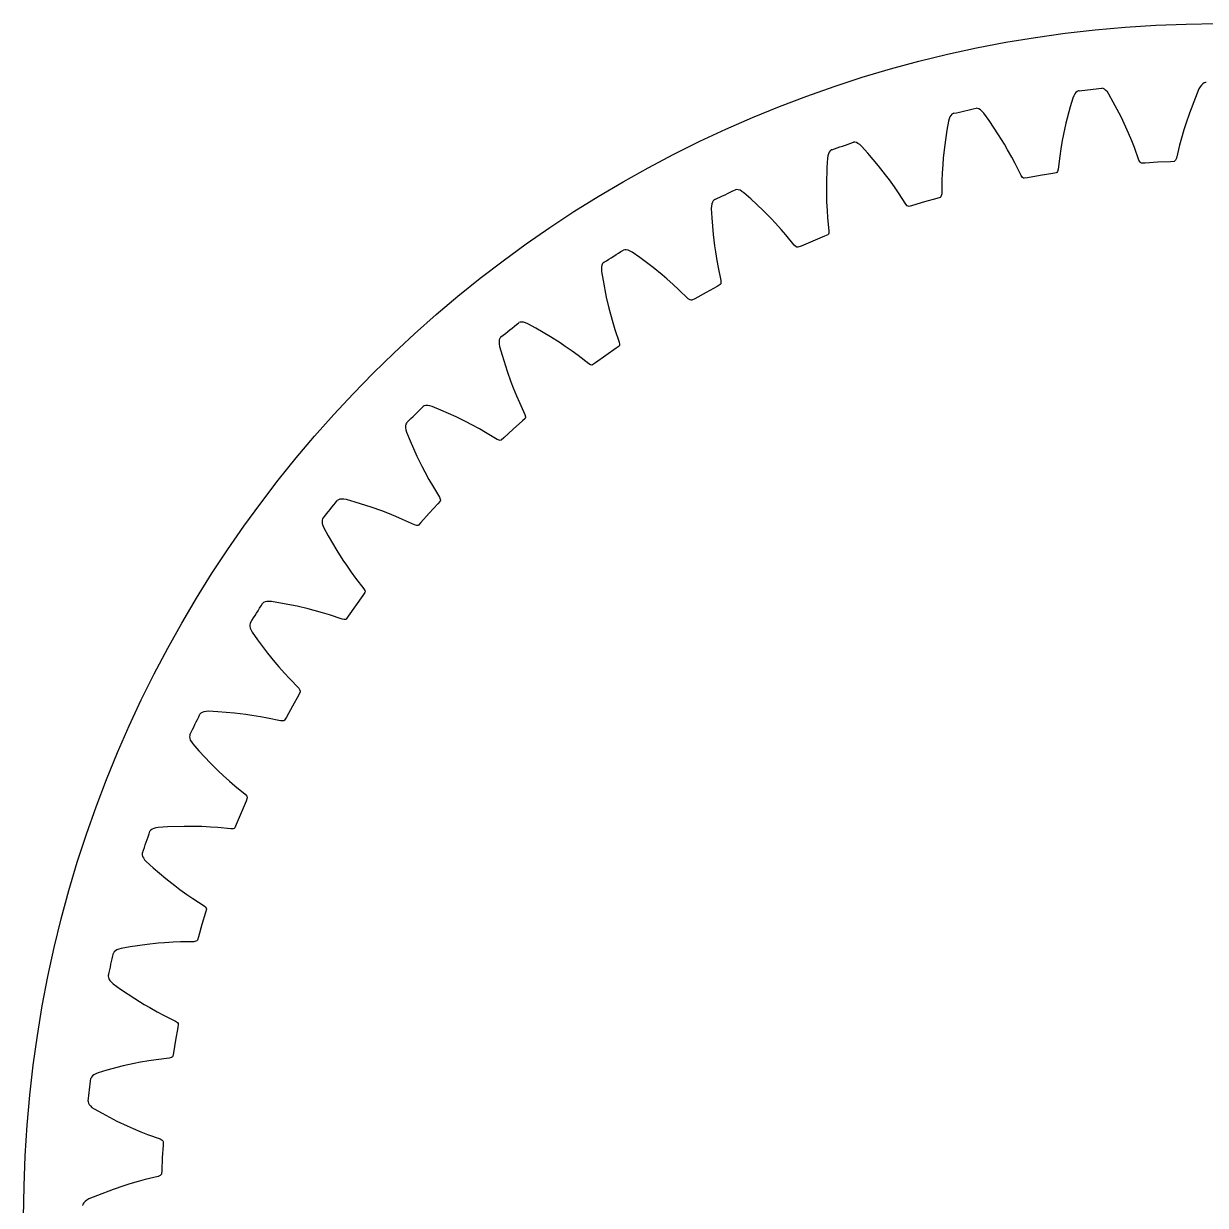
# Model space of a CAD drawing. Extents: x -30.5 to 30.5, y -30.5 to 30.5.
# Drawn here: x -30.5 to -0.3, y 0.3 to 30.5 of the extents above; entities that cross this region are included whole.
import ezdxf

# ---------------------------------------------------------------- set-up
doc = ezdxf.new("R2010")
doc.units = 0

msp = doc.modelspace()

# ---------------------------------------------------------------- linework, layer by layer
msp.add_circle((0, 0), 30.5)
msp.add_circle((0, 0), 30.5)
at = {"layer": 'layer0'}
for p, q in [((-0.3, 28.997), (-0.334, 28.986)), ((-0.282, 28.999), (-0.3, 28.997)), ((-3.637, 28.704), (-3.664, 28.656)), ((-3.608, 28.741), (-3.637, 28.704)), ((-3.577, 28.767), (-3.608, 28.741)), ((-3.545, 28.781), (-3.577, 28.767)), ((-3.528, 28.785), (-3.545, 28.781)), ((-2.914, 28.842), (-2.949, 28.849)), ((-2.878, 28.823), (-2.914, 28.842)), ((-2.841, 28.794), (-2.878, 28.823)), ((-2.805, 28.753), (-2.841, 28.794)), ((-2.768, 28.701), (-2.805, 28.753)), ((-2.654, 28.497), (-2.768, 28.701)), ((-0.463, 28.831), (-0.554, 28.615)), ((-0.432, 28.886), (-0.463, 28.831)), ((-0.401, 28.931), (-0.432, 28.886)), ((-0.368, 28.964), (-0.401, 28.931)), ((-0.334, 28.986), (-0.368, 28.964)), ((-3.688, 28.598), (-3.754, 28.373)), ((-3.664, 28.656), (-3.688, 28.598)), ((-2.455, 28.114), (-2.654, 28.497)), ((-0.554, 28.615), (-0.708, 28.212)), ((-6.828, 28.116), (-6.849, 28.066)), ((-6.804, 28.156), (-6.828, 28.116)), ((-6.776, 28.185), (-6.804, 28.156)), ((-6.745, 28.204), (-6.776, 28.185)), ((-6.728, 28.209), (-6.745, 28.204)), ((-6.125, 28.334), (-6.16, 28.337)), ((-6.087, 28.32), (-6.125, 28.334)), ((-6.047, 28.295), (-6.087, 28.32)), ((-6.006, 28.258), (-6.047, 28.295)), ((-5.964, 28.211), (-6.006, 28.258)), ((-5.827, 28.021), (-5.964, 28.211)), ((-3.754, 28.373), (-3.862, 27.955)), ((-2.331, 27.852), (-2.455, 28.114)), ((-0.708, 28.212), (-0.802, 27.938)), ((-6.867, 28.005), (-6.907, 27.774)), ((-6.849, 28.066), (-6.867, 28.005)), ((-5.587, 27.662), (-5.827, 28.021)), ((-3.862, 27.955), (-3.925, 27.672)), ((-2.266, 27.705), (-2.331, 27.852)), ((-0.802, 27.938), (-0.85, 27.784)), ((-6.907, 27.774), (-6.968, 27.347)), ((-5.435, 27.416), (-5.587, 27.662)), ((-3.956, 27.514), (-3.993, 27.298)), ((-3.925, 27.672), (-3.956, 27.514)), ((-2.181, 27.503), (-2.266, 27.705)), ((-2.114, 27.331), (-2.181, 27.503)), ((-0.912, 27.574), (-0.96, 27.396)), ((-0.85, 27.784), (-0.912, 27.574)), ((-9.913, 27.217), (-9.933, 27.175)), ((-9.889, 27.249), (-9.913, 27.217)), ((-9.86, 27.271), (-9.889, 27.249)), ((-9.844, 27.278), (-9.86, 27.271)), ((-9.258, 27.47), (-9.294, 27.469)), ((-9.219, 27.46), (-9.258, 27.47)), ((-9.177, 27.44), (-9.219, 27.46)), ((-9.132, 27.408), (-9.177, 27.44)), ((-9.085, 27.366), (-9.132, 27.408)), ((-8.928, 27.192), (-9.085, 27.366)), ((-8.649, 26.863), (-8.928, 27.192)), ((-6.968, 27.347), (-6.999, 27.059)), ((-5.354, 27.277), (-5.435, 27.416)), ((-5.247, 27.086), (-5.354, 27.277)), ((-3.993, 27.298), (-4.021, 27.116)), ((-1.996, 27.01), (-2.114, 27.331)), ((-0.96, 27.396), (-1.041, 27.064)), ((-9.959, 27.06), (-9.974, 26.826)), ((-9.949, 27.123), (-9.959, 27.06)), ((-9.933, 27.175), (-9.949, 27.123)), ((-7.011, 26.898), (-7.025, 26.68)), ((-6.999, 27.059), (-7.011, 26.898)), ((-5.161, 26.922), (-5.247, 27.086)), ((-5.008, 26.617), (-5.161, 26.922)), ((-4.021, 27.116), (-4.064, 26.777)), ((-1.967, 26.961), (-1.996, 27.01)), ((-1.947, 26.942), (-1.967, 26.961)), ((-1.929, 26.933), (-1.947, 26.942)), ((-1.839, 26.936), (-1.929, 26.933)), ((-1.514, 26.957), (-1.839, 26.936)), ((-1.189, 26.972), (-1.514, 26.957)), ((-1.514, 26.957), (-1.514, 26.957)), ((-1.099, 26.979), (-1.189, 26.972)), ((-1.082, 26.99), (-1.099, 26.979)), ((-1.064, 27.012), (-1.082, 26.99)), ((-1.041, 27.064), (-1.064, 27.012)), ((-9.974, 26.826), (-9.986, 26.395)), ((-8.47, 26.635), (-8.649, 26.863)), ((-8.374, 26.506), (-8.47, 26.635)), ((-7.025, 26.68), (-7.032, 26.495)), ((-4.973, 26.571), (-5.008, 26.617)), ((-4.523, 26.618), (-4.843, 26.561)), ((-4.201, 26.67), (-4.523, 26.618)), ((-4.523, 26.618), (-4.523, 26.618)), ((-4.113, 26.687), (-4.201, 26.67)), ((-4.097, 26.699), (-4.113, 26.687)), ((-4.082, 26.723), (-4.097, 26.699)), ((-4.064, 26.777), (-4.082, 26.723)), ((-9.986, 26.395), (-9.984, 26.105)), ((-8.246, 26.328), (-8.374, 26.506)), ((-8.142, 26.175), (-8.246, 26.328)), ((-7.032, 26.495), (-7.037, 26.153)), ((-4.951, 26.554), (-4.973, 26.571)), ((-4.932, 26.547), (-4.951, 26.554)), ((-4.843, 26.561), (-4.932, 26.547)), ((-12.852, 25.996), (-12.878, 25.971)), ((-12.837, 26.004), (-12.852, 25.996)), ((-12.276, 26.261), (-12.311, 26.256)), ((-12.236, 26.255), (-12.276, 26.261)), ((-12.192, 26.24), (-12.236, 26.255)), ((-12.144, 26.213), (-12.192, 26.24)), ((-12.092, 26.176), (-12.144, 26.213)), ((-11.917, 26.021), (-12.092, 26.176)), ((-11.603, 25.725), (-11.917, 26.021)), ((-9.984, 26.105), (-9.979, 25.944)), ((-7.956, 25.889), (-8.142, 26.175)), ((-7.161, 26.032), (-7.475, 25.945)), ((-7.075, 26.058), (-7.161, 26.032)), ((-7.061, 26.073), (-7.075, 26.058)), ((-7.048, 26.097), (-7.061, 26.073)), ((-7.037, 26.153), (-7.048, 26.097)), ((-12.923, 25.838), (-12.926, 25.775)), ((-12.926, 25.775), (-12.914, 25.541)), ((-12.914, 25.892), (-12.923, 25.838)), ((-12.898, 25.936), (-12.914, 25.892)), ((-12.878, 25.971), (-12.898, 25.936)), ((-11.399, 25.519), (-11.603, 25.725)), ((-9.979, 25.944), (-9.968, 25.725)), ((-9.968, 25.725), (-9.954, 25.541)), ((-7.917, 25.847), (-7.956, 25.889)), ((-7.893, 25.833), (-7.917, 25.847)), ((-7.873, 25.828), (-7.893, 25.833)), ((-7.786, 25.852), (-7.873, 25.828)), ((-7.475, 25.945), (-7.786, 25.852)), ((-7.475, 25.945), (-7.475, 25.945)), ((-12.914, 25.541), (-12.879, 25.111)), ((-11.289, 25.401), (-11.399, 25.519)), ((-11.142, 25.239), (-11.289, 25.401)), ((-9.954, 25.541), (-9.921, 25.201)), ((-12.879, 25.111), (-12.844, 24.823)), ((-11.022, 25.099), (-11.142, 25.239)), ((-10.805, 24.835), (-11.022, 25.099)), ((-9.948, 25.102), (-10.031, 25.066)), ((-9.935, 25.118), (-9.948, 25.102)), ((-9.926, 25.144), (-9.935, 25.118)), ((-9.921, 25.201), (-9.926, 25.144)), ((-12.844, 24.823), (-12.821, 24.664)), ((-10.761, 24.798), (-10.805, 24.835)), ((-10.736, 24.787), (-10.761, 24.798)), ((-10.716, 24.784), (-10.736, 24.787)), ((-10.632, 24.817), (-10.716, 24.784)), ((-10.332, 24.945), (-10.632, 24.817)), ((-10.031, 25.066), (-10.332, 24.945)), ((-10.332, 24.945), (-10.332, 24.945)), ((-15.139, 24.721), (-15.174, 24.712)), ((-15.099, 24.72), (-15.139, 24.721)), ((-15.053, 24.71), (-15.099, 24.72)), ((-15.002, 24.689), (-15.053, 24.71)), ((-14.947, 24.658), (-15.002, 24.689)), ((-14.755, 24.524), (-14.947, 24.658)), ((-14.41, 24.264), (-14.755, 24.524)), ((-12.821, 24.664), (-12.785, 24.448)), ((-15.731, 24.283), (-15.735, 24.229)), ((-15.735, 24.229), (-15.731, 24.165)), ((-15.721, 24.329), (-15.731, 24.283)), ((-15.731, 24.165), (-15.693, 23.934)), ((-15.704, 24.366), (-15.721, 24.329)), ((-15.681, 24.393), (-15.704, 24.366)), ((-15.667, 24.404), (-15.681, 24.393)), ((-14.185, 24.082), (-14.41, 24.264)), ((-12.785, 24.448), (-12.751, 24.266)), ((-12.751, 24.266), (-12.68, 23.932)), ((-15.693, 23.934), (-15.609, 23.511)), ((-14.062, 23.978), (-14.185, 24.082)), ((-13.898, 23.833), (-14.062, 23.978)), ((-12.679, 23.875), (-12.685, 23.848)), ((-12.68, 23.932), (-12.679, 23.875)), ((-13.763, 23.707), (-13.898, 23.833)), ((-13.517, 23.469), (-13.763, 23.707)), ((-13.06, 23.631), (-13.344, 23.471)), ((-12.774, 23.786), (-13.06, 23.631)), ((-13.06, 23.631), (-13.06, 23.631)), ((-12.696, 23.831), (-12.774, 23.786)), ((-12.685, 23.848), (-12.696, 23.831)), ((-15.609, 23.511), (-15.543, 23.229)), ((-13.47, 23.438), (-13.517, 23.469)), ((-13.444, 23.429), (-13.47, 23.438)), ((-13.423, 23.429), (-13.444, 23.429)), ((-13.344, 23.471), (-13.423, 23.429)), ((-15.543, 23.229), (-15.502, 23.073)), ((-15.502, 23.073), (-15.442, 22.862)), ((-17.812, 22.871), (-17.845, 22.858)), ((-17.772, 22.874), (-17.812, 22.871)), ((-17.725, 22.869), (-17.772, 22.874)), ((-17.672, 22.854), (-17.725, 22.869)), ((-17.614, 22.829), (-17.672, 22.854)), ((-17.408, 22.717), (-17.614, 22.829)), ((-17.036, 22.498), (-17.408, 22.717)), ((-15.442, 22.862), (-15.388, 22.686)), ((-15.388, 22.686), (-15.28, 22.362)), ((-18.346, 22.416), (-18.351, 22.369)), ((-18.351, 22.369), (-18.348, 22.315)), ((-18.334, 22.454), (-18.346, 22.416)), ((-18.314, 22.484), (-18.334, 22.454)), ((-18.301, 22.496), (-18.314, 22.484)), ((-16.792, 22.343), (-17.036, 22.498)), ((-15.28, 22.362), (-15.272, 22.305)), ((-18.348, 22.315), (-18.338, 22.252)), ((-18.338, 22.252), (-18.274, 22.027)), ((-16.658, 22.253), (-16.792, 22.343)), ((-16.479, 22.127), (-16.658, 22.253)), ((-16.331, 22.017), (-16.479, 22.127)), ((-15.357, 22.206), (-15.624, 22.02)), ((-15.284, 22.259), (-15.357, 22.206)), ((-15.276, 22.278), (-15.284, 22.259)), ((-15.272, 22.305), (-15.276, 22.278)), ((-18.274, 22.027), (-18.143, 21.615)), ((-16.06, 21.808), (-16.331, 22.017)), ((-16.009, 21.782), (-16.06, 21.808)), ((-15.982, 21.776), (-16.009, 21.782)), ((-15.962, 21.778), (-15.982, 21.776)), ((-15.888, 21.829), (-15.962, 21.778)), ((-15.624, 22.02), (-15.888, 21.829)), ((-15.624, 22.02), (-15.624, 22.02)), ((-18.143, 21.615), (-18.046, 21.343)), ((-18.046, 21.343), (-17.988, 21.192)), ((-17.988, 21.192), (-17.905, 20.99)), ((-17.905, 20.99), (-17.831, 20.82)), ((-20.26, 20.733), (-20.292, 20.716)), ((-20.221, 20.741), (-20.26, 20.733)), ((-20.174, 20.74), (-20.221, 20.741)), ((-20.12, 20.732), (-20.174, 20.74)), ((-20.059, 20.714), (-20.12, 20.732)), ((-19.842, 20.625), (-20.059, 20.714)), ((-19.448, 20.45), (-19.842, 20.625)), ((-17.831, 20.82), (-17.688, 20.51)), ((-20.733, 20.26), (-20.741, 20.221)), ((-20.716, 20.292), (-20.733, 20.26)), ((-20.705, 20.305), (-20.716, 20.292)), ((-19.188, 20.322), (-19.448, 20.45)), ((-19.045, 20.247), (-19.188, 20.322)), ((-18.853, 20.143), (-19.045, 20.247)), ((-17.747, 20.347), (-17.991, 20.132)), ((-17.68, 20.408), (-17.747, 20.347)), ((-17.688, 20.51), (-17.673, 20.455)), ((-17.674, 20.427), (-17.68, 20.408)), ((-17.673, 20.455), (-17.674, 20.427)), ((-20.741, 20.221), (-20.74, 20.174)), ((-20.74, 20.174), (-20.732, 20.12)), ((-20.732, 20.12), (-20.714, 20.059)), ((-20.714, 20.059), (-20.625, 19.842)), ((-18.693, 20.05), (-18.853, 20.143)), ((-18.401, 19.873), (-18.693, 20.05)), ((-17.991, 20.132), (-18.232, 19.913)), ((-17.991, 20.132), (-17.991, 20.132)), ((-20.625, 19.842), (-20.45, 19.448)), ((-18.347, 19.853), (-18.401, 19.873)), ((-18.32, 19.85), (-18.347, 19.853)), ((-18.3, 19.854), (-18.32, 19.85)), ((-18.232, 19.913), (-18.3, 19.854)), ((-20.45, 19.448), (-20.322, 19.188)), ((-20.322, 19.188), (-20.247, 19.045)), ((-20.247, 19.045), (-20.143, 18.853)), ((-20.143, 18.853), (-20.05, 18.693)), ((-20.05, 18.693), (-19.873, 18.401)), ((-22.454, 18.334), (-22.484, 18.314)), ((-22.416, 18.346), (-22.454, 18.334)), ((-22.369, 18.351), (-22.416, 18.346)), ((-22.315, 18.348), (-22.369, 18.351)), ((-22.252, 18.338), (-22.315, 18.348)), ((-22.027, 18.274), (-22.252, 18.338)), ((-21.615, 18.143), (-22.027, 18.274)), ((-21.343, 18.046), (-21.615, 18.143)), ((-19.913, 18.232), (-20.132, 17.991)), ((-19.854, 18.3), (-19.913, 18.232)), ((-19.873, 18.401), (-19.853, 18.347)), ((-19.85, 18.32), (-19.854, 18.3)), ((-19.853, 18.347), (-19.85, 18.32)), ((-22.858, 17.845), (-22.871, 17.812)), ((-22.848, 17.859), (-22.858, 17.845)), ((-21.192, 17.988), (-21.343, 18.046)), ((-20.99, 17.905), (-21.192, 17.988)), ((-20.82, 17.831), (-20.99, 17.905)), ((-20.51, 17.688), (-20.82, 17.831)), ((-20.132, 17.991), (-20.347, 17.747)), ((-20.132, 17.991), (-20.132, 17.991)), ((-22.871, 17.812), (-22.874, 17.772)), ((-22.874, 17.772), (-22.869, 17.725)), ((-22.869, 17.725), (-22.854, 17.672)), ((-22.854, 17.672), (-22.829, 17.614)), ((-22.829, 17.614), (-22.717, 17.408)), ((-20.455, 17.673), (-20.51, 17.688)), ((-20.427, 17.674), (-20.455, 17.673)), ((-20.408, 17.68), (-20.427, 17.674)), ((-20.347, 17.747), (-20.408, 17.68)), ((-22.717, 17.408), (-22.498, 17.036)), ((-22.498, 17.036), (-22.343, 16.792)), ((-22.343, 16.792), (-22.253, 16.658)), ((-22.253, 16.658), (-22.127, 16.479)), ((-22.127, 16.479), (-22.017, 16.331)), ((-22.017, 16.331), (-21.808, 16.06)), ((-21.808, 16.06), (-21.782, 16.009)), ((-21.782, 16.009), (-21.776, 15.982)), ((-24.366, 15.704), (-24.393, 15.681)), ((-24.329, 15.721), (-24.366, 15.704)), ((-24.283, 15.731), (-24.329, 15.721)), ((-24.229, 15.735), (-24.283, 15.731)), ((-24.165, 15.731), (-24.229, 15.735)), ((-23.934, 15.693), (-24.165, 15.731)), ((-21.829, 15.888), (-22.02, 15.624)), ((-21.778, 15.962), (-21.829, 15.888)), ((-21.776, 15.982), (-21.778, 15.962)), ((-23.511, 15.609), (-23.934, 15.693)), ((-23.229, 15.543), (-23.511, 15.609)), ((-23.073, 15.502), (-23.229, 15.543)), ((-22.862, 15.442), (-23.073, 15.502)), ((-22.686, 15.388), (-22.862, 15.442)), ((-22.02, 15.624), (-22.206, 15.357)), ((-22.02, 15.624), (-22.02, 15.624)), ((-24.712, 15.174), (-24.721, 15.139)), ((-24.721, 15.139), (-24.72, 15.099)), ((-24.704, 15.189), (-24.712, 15.174)), ((-22.362, 15.28), (-22.686, 15.388)), ((-22.305, 15.272), (-22.362, 15.28)), ((-22.278, 15.276), (-22.305, 15.272)), ((-22.259, 15.284), (-22.278, 15.276)), ((-22.206, 15.357), (-22.259, 15.284)), ((-24.72, 15.099), (-24.71, 15.053)), ((-24.71, 15.053), (-24.689, 15.002)), ((-24.689, 15.002), (-24.658, 14.947)), ((-24.658, 14.947), (-24.524, 14.755)), ((-24.524, 14.755), (-24.264, 14.41)), ((-24.264, 14.41), (-24.082, 14.185)), ((-24.082, 14.185), (-23.978, 14.062)), ((-23.978, 14.062), (-23.833, 13.898)), ((-23.833, 13.898), (-23.707, 13.763)), ((-23.707, 13.763), (-23.469, 13.517)), ((-23.471, 13.344), (-23.631, 13.06)), ((-23.429, 13.423), (-23.471, 13.344)), ((-23.469, 13.517), (-23.438, 13.47)), ((-23.438, 13.47), (-23.429, 13.444)), ((-23.429, 13.444), (-23.429, 13.423)), ((-23.631, 13.06), (-23.786, 12.774)), ((-23.631, 13.06), (-23.631, 13.06)), ((-25.971, 12.878), (-25.996, 12.852)), ((-25.936, 12.898), (-25.971, 12.878)), ((-25.892, 12.914), (-25.936, 12.898)), ((-25.838, 12.923), (-25.892, 12.914)), ((-25.775, 12.926), (-25.838, 12.923)), ((-25.541, 12.914), (-25.775, 12.926)), ((-25.111, 12.879), (-25.541, 12.914)), ((-24.823, 12.844), (-25.111, 12.879)), ((-24.664, 12.821), (-24.823, 12.844)), ((-24.448, 12.785), (-24.664, 12.821)), ((-24.266, 12.751), (-24.448, 12.785)), ((-23.932, 12.68), (-24.266, 12.751)), ((-23.848, 12.685), (-23.875, 12.679)), ((-23.831, 12.696), (-23.848, 12.685)), ((-23.786, 12.774), (-23.831, 12.696)), ((-23.875, 12.679), (-23.932, 12.68)), ((-26.256, 12.311), (-26.261, 12.276)), ((-26.261, 12.276), (-26.255, 12.236)), ((-26.249, 12.327), (-26.256, 12.311)), ((-26.255, 12.236), (-26.24, 12.192)), ((-26.24, 12.192), (-26.213, 12.144)), ((-26.213, 12.144), (-26.176, 12.092)), ((-26.176, 12.092), (-26.021, 11.917)), ((-26.021, 11.917), (-25.725, 11.603)), ((-25.725, 11.603), (-25.519, 11.399)), ((-25.519, 11.399), (-25.401, 11.289)), ((-25.401, 11.289), (-25.239, 11.142)), ((-25.239, 11.142), (-25.099, 11.022)), ((-25.099, 11.022), (-24.835, 10.805)), ((-24.817, 10.632), (-24.945, 10.332)), ((-24.835, 10.805), (-24.798, 10.761)), ((-24.784, 10.716), (-24.817, 10.632)), ((-24.798, 10.761), (-24.787, 10.736)), ((-24.787, 10.736), (-24.784, 10.716)), ((-24.945, 10.332), (-25.066, 10.031)), ((-24.945, 10.332), (-24.945, 10.332)), ((-26.826, 9.974), (-27.06, 9.959)), ((-26.395, 9.986), (-26.826, 9.974)), ((-26.105, 9.984), (-26.395, 9.986)), ((-25.944, 9.979), (-26.105, 9.984)), ((-25.725, 9.968), (-25.944, 9.979)), ((-25.541, 9.954), (-25.725, 9.968)), ((-25.066, 10.031), (-25.102, 9.948)), ((-27.249, 9.889), (-27.271, 9.86)), ((-27.217, 9.913), (-27.249, 9.889)), ((-27.175, 9.933), (-27.217, 9.913)), ((-27.123, 9.949), (-27.175, 9.933)), ((-27.06, 9.959), (-27.123, 9.949)), ((-25.201, 9.921), (-25.541, 9.954)), ((-25.144, 9.926), (-25.201, 9.921)), ((-25.118, 9.935), (-25.144, 9.926)), ((-25.102, 9.948), (-25.118, 9.935)), ((-27.469, 9.294), (-27.47, 9.258)), ((-27.47, 9.258), (-27.46, 9.219)), ((-27.465, 9.311), (-27.469, 9.294)), ((-27.46, 9.219), (-27.44, 9.177)), ((-27.44, 9.177), (-27.408, 9.132)), ((-27.408, 9.132), (-27.366, 9.085)), ((-27.366, 9.085), (-27.192, 8.928)), ((-27.192, 8.928), (-26.863, 8.649)), ((-26.863, 8.649), (-26.635, 8.47)), ((-26.635, 8.47), (-26.506, 8.374)), ((-26.506, 8.374), (-26.328, 8.246)), ((-26.328, 8.246), (-26.175, 8.142)), ((-26.175, 8.142), (-25.889, 7.956)), ((-25.889, 7.956), (-25.847, 7.917)), ((-25.828, 7.873), (-25.852, 7.786)), ((-25.847, 7.917), (-25.833, 7.893)), ((-25.833, 7.893), (-25.828, 7.873)), ((-25.852, 7.786), (-25.945, 7.475)), ((-25.945, 7.475), (-26.032, 7.161)), ((-25.945, 7.475), (-25.945, 7.475)), ((-27.347, 6.968), (-27.774, 6.907)), ((-27.059, 6.999), (-27.347, 6.968)), ((-26.898, 7.011), (-27.059, 6.999)), ((-26.68, 7.025), (-26.898, 7.011)), ((-26.495, 7.032), (-26.68, 7.025)), ((-26.153, 7.037), (-26.495, 7.032)), ((-26.097, 7.048), (-26.153, 7.037)), ((-26.073, 7.061), (-26.097, 7.048)), ((-26.058, 7.075), (-26.073, 7.061)), ((-26.032, 7.161), (-26.058, 7.075)), ((-28.185, 6.776), (-28.204, 6.745)), ((-28.156, 6.804), (-28.185, 6.776)), ((-28.116, 6.828), (-28.156, 6.804)), ((-28.066, 6.849), (-28.116, 6.828)), ((-28.005, 6.867), (-28.066, 6.849)), ((-27.774, 6.907), (-28.005, 6.867)), ((-28.334, 6.177), (-28.337, 6.16)), ((-28.337, 6.16), (-28.334, 6.125)), ((-28.334, 6.125), (-28.32, 6.087)), ((-28.32, 6.087), (-28.295, 6.047)), ((-28.295, 6.047), (-28.258, 6.006)), ((-28.258, 6.006), (-28.211, 5.964)), ((-28.211, 5.964), (-28.021, 5.827)), ((-28.021, 5.827), (-27.662, 5.587)), ((-27.662, 5.587), (-27.416, 5.435)), ((-27.416, 5.435), (-27.277, 5.354)), ((-27.277, 5.354), (-27.086, 5.247)), ((-27.086, 5.247), (-26.922, 5.161)), ((-26.922, 5.161), (-26.617, 5.008)), ((-26.561, 4.843), (-26.618, 4.523)), ((-26.617, 5.008), (-26.571, 4.973)), ((-26.571, 4.973), (-26.554, 4.951)), ((-26.547, 4.932), (-26.561, 4.843)), ((-26.554, 4.951), (-26.547, 4.932)), ((-26.618, 4.523), (-26.67, 4.201)), ((-26.618, 4.523), (-26.618, 4.523)), ((-27.514, 3.956), (-27.672, 3.925)), ((-27.298, 3.993), (-27.514, 3.956)), ((-27.116, 4.021), (-27.298, 3.993)), ((-26.777, 4.064), (-27.116, 4.021)), ((-26.723, 4.082), (-26.777, 4.064)), ((-26.699, 4.097), (-26.723, 4.082)), ((-26.687, 4.113), (-26.699, 4.097)), ((-26.67, 4.201), (-26.687, 4.113)), ((-28.704, 3.637), (-28.741, 3.608)), ((-28.656, 3.664), (-28.704, 3.637)), ((-28.598, 3.688), (-28.656, 3.664)), ((-28.373, 3.754), (-28.598, 3.688)), ((-27.955, 3.862), (-28.373, 3.754)), ((-27.672, 3.925), (-27.955, 3.862)), ((-28.767, 3.577), (-28.781, 3.545)), ((-28.741, 3.608), (-28.767, 3.577)), ((-28.848, 2.966), (-28.849, 2.949)), ((-28.849, 2.949), (-28.842, 2.914)), ((-28.842, 2.914), (-28.823, 2.878)), ((-28.823, 2.878), (-28.794, 2.841)), ((-28.794, 2.841), (-28.753, 2.805)), ((-28.753, 2.805), (-28.701, 2.768)), ((-28.701, 2.768), (-28.497, 2.654)), ((-28.497, 2.654), (-28.114, 2.455)), ((-28.114, 2.455), (-27.852, 2.331)), ((-27.852, 2.331), (-27.705, 2.266)), ((-27.705, 2.266), (-27.503, 2.181)), ((-27.503, 2.181), (-27.331, 2.114)), ((-27.331, 2.114), (-27.01, 1.996)), ((-27.01, 1.996), (-26.961, 1.967)), ((-26.961, 1.967), (-26.942, 1.947)), ((-26.936, 1.839), (-26.957, 1.514)), ((-26.942, 1.947), (-26.933, 1.929)), ((-26.933, 1.929), (-26.936, 1.839)), ((-26.957, 1.514), (-26.972, 1.189)), ((-26.957, 1.514), (-26.957, 1.514)), ((-27.574, 0.912), (-27.784, 0.85)), ((-27.396, 0.96), (-27.574, 0.912)), ((-27.064, 1.041), (-27.396, 0.96)), ((-27.012, 1.064), (-27.064, 1.041)), ((-26.99, 1.082), (-27.012, 1.064)), ((-26.979, 1.099), (-26.99, 1.082)), ((-26.972, 1.189), (-26.979, 1.099)), ((-28.212, 0.708), (-28.615, 0.554)), ((-27.938, 0.802), (-28.212, 0.708)), ((-27.784, 0.85), (-27.938, 0.802)), ((-28.986, 0.334), (-28.997, 0.3)), ((-28.964, 0.368), (-28.986, 0.334)), ((-28.931, 0.401), (-28.964, 0.368)), ((-28.886, 0.432), (-28.931, 0.401)), ((-28.831, 0.463), (-28.886, 0.432)), ((-28.615, 0.554), (-28.831, 0.463))]:
    msp.add_line(p, q, dxfattribs=at)
for centre, start, end in [((-6.588, 59.131), 275.7587, 276.8524), ((-13.167, 58.021), 282.1873, 283.281), ((-19.581, 56.182), 288.6158, 289.7096), ((-25.748, 53.637), 295.0444, 296.1382), ((-31.591, 50.417), 301.473, 302.5667), ((-37.038, 46.562), 307.9015, 308.9953), ((-42.018, 42.123), 314.3301, 315.4239), ((-46.47, 37.153), 320.7587, 321.8524), ((-50.338, 31.717), 327.1873, 328.281), ((-53.572, 25.881), 333.6158, 334.7096), ((-56.133, 19.72), 340.0444, 341.1382), ((-57.988, 13.311), 346.473, 347.5667), ((-59.114, 6.735), 352.9015, 353.9953)]:
    msp.add_arc(centre, 30.5, start, end, dxfattribs=at)
at = {"layer": 'layer1'}
for p, q in [((-0.3, 28.997), (-0.334, 28.986)), ((-0.282, 28.999), (-0.3, 28.997)), ((-3.637, 28.704), (-3.664, 28.656)), ((-3.608, 28.741), (-3.637, 28.704)), ((-3.577, 28.767), (-3.608, 28.741)), ((-3.545, 28.781), (-3.577, 28.767)), ((-3.528, 28.785), (-3.545, 28.781)), ((-2.914, 28.842), (-2.949, 28.849)), ((-2.878, 28.823), (-2.914, 28.842)), ((-2.841, 28.794), (-2.878, 28.823)), ((-2.805, 28.753), (-2.841, 28.794)), ((-2.768, 28.701), (-2.805, 28.753)), ((-2.654, 28.497), (-2.768, 28.701)), ((-0.463, 28.831), (-0.554, 28.615)), ((-0.432, 28.886), (-0.463, 28.831)), ((-0.401, 28.931), (-0.432, 28.886)), ((-0.368, 28.964), (-0.401, 28.931)), ((-0.334, 28.986), (-0.368, 28.964)), ((-3.688, 28.598), (-3.754, 28.373)), ((-3.664, 28.656), (-3.688, 28.598)), ((-2.455, 28.114), (-2.654, 28.497)), ((-0.554, 28.615), (-0.708, 28.212)), ((-6.828, 28.116), (-6.849, 28.066)), ((-6.804, 28.156), (-6.828, 28.116)), ((-6.776, 28.185), (-6.804, 28.156)), ((-6.745, 28.204), (-6.776, 28.185)), ((-6.728, 28.209), (-6.745, 28.204)), ((-6.125, 28.334), (-6.16, 28.337)), ((-6.087, 28.32), (-6.125, 28.334)), ((-6.047, 28.295), (-6.087, 28.32)), ((-6.006, 28.258), (-6.047, 28.295)), ((-5.964, 28.211), (-6.006, 28.258)), ((-5.827, 28.021), (-5.964, 28.211)), ((-3.754, 28.373), (-3.862, 27.955)), ((-2.331, 27.852), (-2.455, 28.114)), ((-0.708, 28.212), (-0.802, 27.938)), ((-6.867, 28.005), (-6.907, 27.774)), ((-6.849, 28.066), (-6.867, 28.005)), ((-5.587, 27.662), (-5.827, 28.021)), ((-3.862, 27.955), (-3.925, 27.672)), ((-2.266, 27.705), (-2.331, 27.852)), ((-0.802, 27.938), (-0.85, 27.784)), ((-6.907, 27.774), (-6.968, 27.347)), ((-5.435, 27.416), (-5.587, 27.662)), ((-3.956, 27.514), (-3.993, 27.298)), ((-3.925, 27.672), (-3.956, 27.514)), ((-2.181, 27.503), (-2.266, 27.705)), ((-2.114, 27.331), (-2.181, 27.503)), ((-0.912, 27.574), (-0.96, 27.396)), ((-0.85, 27.784), (-0.912, 27.574)), ((-9.913, 27.217), (-9.933, 27.175)), ((-9.889, 27.249), (-9.913, 27.217)), ((-9.86, 27.271), (-9.889, 27.249)), ((-9.844, 27.278), (-9.86, 27.271)), ((-9.258, 27.47), (-9.294, 27.469)), ((-9.219, 27.46), (-9.258, 27.47)), ((-9.177, 27.44), (-9.219, 27.46)), ((-9.132, 27.408), (-9.177, 27.44)), ((-9.085, 27.366), (-9.132, 27.408)), ((-8.928, 27.192), (-9.085, 27.366)), ((-8.649, 26.863), (-8.928, 27.192)), ((-6.968, 27.347), (-6.999, 27.059)), ((-5.354, 27.277), (-5.435, 27.416)), ((-5.247, 27.086), (-5.354, 27.277)), ((-3.993, 27.298), (-4.021, 27.116)), ((-1.996, 27.01), (-2.114, 27.331)), ((-0.96, 27.396), (-1.041, 27.064)), ((-9.959, 27.06), (-9.974, 26.826)), ((-9.949, 27.123), (-9.959, 27.06)), ((-9.933, 27.175), (-9.949, 27.123)), ((-7.011, 26.898), (-7.025, 26.68)), ((-6.999, 27.059), (-7.011, 26.898)), ((-5.161, 26.922), (-5.247, 27.086)), ((-5.008, 26.617), (-5.161, 26.922)), ((-4.021, 27.116), (-4.064, 26.777)), ((-1.967, 26.961), (-1.996, 27.01)), ((-1.947, 26.942), (-1.967, 26.961)), ((-1.929, 26.933), (-1.947, 26.942)), ((-1.839, 26.936), (-1.929, 26.933)), ((-1.514, 26.957), (-1.839, 26.936)), ((-1.189, 26.972), (-1.514, 26.957)), ((-1.514, 26.957), (-1.514, 26.957)), ((-1.099, 26.979), (-1.189, 26.972)), ((-1.082, 26.99), (-1.099, 26.979)), ((-1.064, 27.012), (-1.082, 26.99)), ((-1.041, 27.064), (-1.064, 27.012)), ((-9.974, 26.826), (-9.986, 26.395)), ((-8.47, 26.635), (-8.649, 26.863)), ((-8.374, 26.506), (-8.47, 26.635)), ((-7.025, 26.68), (-7.032, 26.495)), ((-4.973, 26.571), (-5.008, 26.617)), ((-4.523, 26.618), (-4.843, 26.561)), ((-4.201, 26.67), (-4.523, 26.618)), ((-4.523, 26.618), (-4.523, 26.618)), ((-4.113, 26.687), (-4.201, 26.67)), ((-4.097, 26.699), (-4.113, 26.687)), ((-4.082, 26.723), (-4.097, 26.699)), ((-4.064, 26.777), (-4.082, 26.723)), ((-9.986, 26.395), (-9.984, 26.105)), ((-8.246, 26.328), (-8.374, 26.506)), ((-8.142, 26.175), (-8.246, 26.328)), ((-7.032, 26.495), (-7.037, 26.153)), ((-4.951, 26.554), (-4.973, 26.571)), ((-4.932, 26.547), (-4.951, 26.554)), ((-4.843, 26.561), (-4.932, 26.547)), ((-12.852, 25.996), (-12.878, 25.971)), ((-12.837, 26.004), (-12.852, 25.996)), ((-12.276, 26.261), (-12.311, 26.256)), ((-12.236, 26.255), (-12.276, 26.261)), ((-12.192, 26.24), (-12.236, 26.255)), ((-12.144, 26.213), (-12.192, 26.24)), ((-12.092, 26.176), (-12.144, 26.213)), ((-11.917, 26.021), (-12.092, 26.176)), ((-11.603, 25.725), (-11.917, 26.021)), ((-9.984, 26.105), (-9.979, 25.944)), ((-7.956, 25.889), (-8.142, 26.175)), ((-7.161, 26.032), (-7.475, 25.945)), ((-7.075, 26.058), (-7.161, 26.032)), ((-7.061, 26.073), (-7.075, 26.058)), ((-7.048, 26.097), (-7.061, 26.073)), ((-7.037, 26.153), (-7.048, 26.097)), ((-12.923, 25.838), (-12.926, 25.775)), ((-12.926, 25.775), (-12.914, 25.541)), ((-12.914, 25.892), (-12.923, 25.838)), ((-12.898, 25.936), (-12.914, 25.892)), ((-12.878, 25.971), (-12.898, 25.936)), ((-11.399, 25.519), (-11.603, 25.725)), ((-9.979, 25.944), (-9.968, 25.725)), ((-9.968, 25.725), (-9.954, 25.541)), ((-7.917, 25.847), (-7.956, 25.889)), ((-7.893, 25.833), (-7.917, 25.847)), ((-7.873, 25.828), (-7.893, 25.833)), ((-7.786, 25.852), (-7.873, 25.828)), ((-7.475, 25.945), (-7.786, 25.852)), ((-7.475, 25.945), (-7.475, 25.945)), ((-12.914, 25.541), (-12.879, 25.111)), ((-11.289, 25.401), (-11.399, 25.519)), ((-11.142, 25.239), (-11.289, 25.401)), ((-9.954, 25.541), (-9.921, 25.201)), ((-12.879, 25.111), (-12.844, 24.823)), ((-11.022, 25.099), (-11.142, 25.239)), ((-10.805, 24.835), (-11.022, 25.099)), ((-9.948, 25.102), (-10.031, 25.066)), ((-9.935, 25.118), (-9.948, 25.102)), ((-9.926, 25.144), (-9.935, 25.118)), ((-9.921, 25.201), (-9.926, 25.144)), ((-12.844, 24.823), (-12.821, 24.664)), ((-10.761, 24.798), (-10.805, 24.835)), ((-10.736, 24.787), (-10.761, 24.798)), ((-10.716, 24.784), (-10.736, 24.787)), ((-10.632, 24.817), (-10.716, 24.784)), ((-10.332, 24.945), (-10.632, 24.817)), ((-10.031, 25.066), (-10.332, 24.945)), ((-10.332, 24.945), (-10.332, 24.945)), ((-15.139, 24.721), (-15.174, 24.712)), ((-15.099, 24.72), (-15.139, 24.721)), ((-15.053, 24.71), (-15.099, 24.72)), ((-15.002, 24.689), (-15.053, 24.71)), ((-14.947, 24.658), (-15.002, 24.689)), ((-14.755, 24.524), (-14.947, 24.658)), ((-14.41, 24.264), (-14.755, 24.524)), ((-12.821, 24.664), (-12.785, 24.448)), ((-15.731, 24.283), (-15.735, 24.229)), ((-15.735, 24.229), (-15.731, 24.165)), ((-15.721, 24.329), (-15.731, 24.283)), ((-15.731, 24.165), (-15.693, 23.934)), ((-15.704, 24.366), (-15.721, 24.329)), ((-15.681, 24.393), (-15.704, 24.366)), ((-15.667, 24.404), (-15.681, 24.393)), ((-14.185, 24.082), (-14.41, 24.264)), ((-12.785, 24.448), (-12.751, 24.266)), ((-12.751, 24.266), (-12.68, 23.932)), ((-15.693, 23.934), (-15.609, 23.511)), ((-14.062, 23.978), (-14.185, 24.082)), ((-13.898, 23.833), (-14.062, 23.978)), ((-12.679, 23.875), (-12.685, 23.848)), ((-12.68, 23.932), (-12.679, 23.875)), ((-13.763, 23.707), (-13.898, 23.833)), ((-13.517, 23.469), (-13.763, 23.707)), ((-13.06, 23.631), (-13.344, 23.471)), ((-12.774, 23.786), (-13.06, 23.631)), ((-13.06, 23.631), (-13.06, 23.631)), ((-12.696, 23.831), (-12.774, 23.786)), ((-12.685, 23.848), (-12.696, 23.831)), ((-15.609, 23.511), (-15.543, 23.229)), ((-13.47, 23.438), (-13.517, 23.469)), ((-13.444, 23.429), (-13.47, 23.438)), ((-13.423, 23.429), (-13.444, 23.429)), ((-13.344, 23.471), (-13.423, 23.429)), ((-15.543, 23.229), (-15.502, 23.073)), ((-15.502, 23.073), (-15.442, 22.862)), ((-17.812, 22.871), (-17.845, 22.858)), ((-17.772, 22.874), (-17.812, 22.871)), ((-17.725, 22.869), (-17.772, 22.874)), ((-17.672, 22.854), (-17.725, 22.869)), ((-17.614, 22.829), (-17.672, 22.854)), ((-17.408, 22.717), (-17.614, 22.829)), ((-17.036, 22.498), (-17.408, 22.717)), ((-15.442, 22.862), (-15.388, 22.686)), ((-15.388, 22.686), (-15.28, 22.362)), ((-18.346, 22.416), (-18.351, 22.369)), ((-18.351, 22.369), (-18.348, 22.315)), ((-18.334, 22.454), (-18.346, 22.416)), ((-18.314, 22.484), (-18.334, 22.454)), ((-18.301, 22.496), (-18.314, 22.484)), ((-16.792, 22.343), (-17.036, 22.498)), ((-15.28, 22.362), (-15.272, 22.305)), ((-18.348, 22.315), (-18.338, 22.252)), ((-18.338, 22.252), (-18.274, 22.027)), ((-16.658, 22.253), (-16.792, 22.343)), ((-16.479, 22.127), (-16.658, 22.253)), ((-16.331, 22.017), (-16.479, 22.127)), ((-15.357, 22.206), (-15.624, 22.02)), ((-15.284, 22.259), (-15.357, 22.206)), ((-15.276, 22.278), (-15.284, 22.259)), ((-15.272, 22.305), (-15.276, 22.278)), ((-18.274, 22.027), (-18.143, 21.615)), ((-16.06, 21.808), (-16.331, 22.017)), ((-16.009, 21.782), (-16.06, 21.808)), ((-15.982, 21.776), (-16.009, 21.782)), ((-15.962, 21.778), (-15.982, 21.776)), ((-15.888, 21.829), (-15.962, 21.778)), ((-15.624, 22.02), (-15.888, 21.829)), ((-15.624, 22.02), (-15.624, 22.02)), ((-18.143, 21.615), (-18.046, 21.343)), ((-18.046, 21.343), (-17.988, 21.192)), ((-17.988, 21.192), (-17.905, 20.99)), ((-17.905, 20.99), (-17.831, 20.82)), ((-20.26, 20.733), (-20.292, 20.716)), ((-20.221, 20.741), (-20.26, 20.733)), ((-20.174, 20.74), (-20.221, 20.741)), ((-20.12, 20.732), (-20.174, 20.74)), ((-20.059, 20.714), (-20.12, 20.732)), ((-19.842, 20.625), (-20.059, 20.714)), ((-19.448, 20.45), (-19.842, 20.625)), ((-17.831, 20.82), (-17.688, 20.51)), ((-20.733, 20.26), (-20.741, 20.221)), ((-20.716, 20.292), (-20.733, 20.26)), ((-20.705, 20.305), (-20.716, 20.292)), ((-19.188, 20.322), (-19.448, 20.45)), ((-19.045, 20.247), (-19.188, 20.322)), ((-18.853, 20.143), (-19.045, 20.247)), ((-17.747, 20.347), (-17.991, 20.132)), ((-17.68, 20.408), (-17.747, 20.347)), ((-17.688, 20.51), (-17.673, 20.455)), ((-17.674, 20.427), (-17.68, 20.408)), ((-17.673, 20.455), (-17.674, 20.427)), ((-20.741, 20.221), (-20.74, 20.174)), ((-20.74, 20.174), (-20.732, 20.12)), ((-20.732, 20.12), (-20.714, 20.059)), ((-20.714, 20.059), (-20.625, 19.842)), ((-18.693, 20.05), (-18.853, 20.143)), ((-18.401, 19.873), (-18.693, 20.05)), ((-17.991, 20.132), (-18.232, 19.913)), ((-17.991, 20.132), (-17.991, 20.132)), ((-20.625, 19.842), (-20.45, 19.448)), ((-18.347, 19.853), (-18.401, 19.873)), ((-18.32, 19.85), (-18.347, 19.853)), ((-18.3, 19.854), (-18.32, 19.85)), ((-18.232, 19.913), (-18.3, 19.854)), ((-20.45, 19.448), (-20.322, 19.188)), ((-20.322, 19.188), (-20.247, 19.045)), ((-20.247, 19.045), (-20.143, 18.853)), ((-20.143, 18.853), (-20.05, 18.693)), ((-20.05, 18.693), (-19.873, 18.401)), ((-22.454, 18.334), (-22.484, 18.314)), ((-22.416, 18.346), (-22.454, 18.334)), ((-22.369, 18.351), (-22.416, 18.346)), ((-22.315, 18.348), (-22.369, 18.351)), ((-22.252, 18.338), (-22.315, 18.348)), ((-22.027, 18.274), (-22.252, 18.338)), ((-21.615, 18.143), (-22.027, 18.274)), ((-21.343, 18.046), (-21.615, 18.143)), ((-19.913, 18.232), (-20.132, 17.991)), ((-19.854, 18.3), (-19.913, 18.232)), ((-19.873, 18.401), (-19.853, 18.347)), ((-19.85, 18.32), (-19.854, 18.3)), ((-19.853, 18.347), (-19.85, 18.32)), ((-22.858, 17.845), (-22.871, 17.812)), ((-22.848, 17.859), (-22.858, 17.845)), ((-21.192, 17.988), (-21.343, 18.046)), ((-20.99, 17.905), (-21.192, 17.988)), ((-20.82, 17.831), (-20.99, 17.905)), ((-20.51, 17.688), (-20.82, 17.831)), ((-20.132, 17.991), (-20.347, 17.747)), ((-20.132, 17.991), (-20.132, 17.991)), ((-22.871, 17.812), (-22.874, 17.772)), ((-22.874, 17.772), (-22.869, 17.725)), ((-22.869, 17.725), (-22.854, 17.672)), ((-22.854, 17.672), (-22.829, 17.614)), ((-22.829, 17.614), (-22.717, 17.408)), ((-20.455, 17.673), (-20.51, 17.688)), ((-20.427, 17.674), (-20.455, 17.673)), ((-20.408, 17.68), (-20.427, 17.674)), ((-20.347, 17.747), (-20.408, 17.68)), ((-22.717, 17.408), (-22.498, 17.036)), ((-22.498, 17.036), (-22.343, 16.792)), ((-22.343, 16.792), (-22.253, 16.658)), ((-22.253, 16.658), (-22.127, 16.479)), ((-22.127, 16.479), (-22.017, 16.331)), ((-22.017, 16.331), (-21.808, 16.06)), ((-21.808, 16.06), (-21.782, 16.009)), ((-21.782, 16.009), (-21.776, 15.982)), ((-24.366, 15.704), (-24.393, 15.681)), ((-24.329, 15.721), (-24.366, 15.704)), ((-24.283, 15.731), (-24.329, 15.721)), ((-24.229, 15.735), (-24.283, 15.731)), ((-24.165, 15.731), (-24.229, 15.735)), ((-23.934, 15.693), (-24.165, 15.731)), ((-21.829, 15.888), (-22.02, 15.624)), ((-21.778, 15.962), (-21.829, 15.888)), ((-21.776, 15.982), (-21.778, 15.962)), ((-23.511, 15.609), (-23.934, 15.693)), ((-23.229, 15.543), (-23.511, 15.609)), ((-23.073, 15.502), (-23.229, 15.543)), ((-22.862, 15.442), (-23.073, 15.502)), ((-22.686, 15.388), (-22.862, 15.442)), ((-22.02, 15.624), (-22.206, 15.357)), ((-22.02, 15.624), (-22.02, 15.624)), ((-24.712, 15.174), (-24.721, 15.139)), ((-24.721, 15.139), (-24.72, 15.099)), ((-24.704, 15.189), (-24.712, 15.174)), ((-22.362, 15.28), (-22.686, 15.388)), ((-22.305, 15.272), (-22.362, 15.28)), ((-22.278, 15.276), (-22.305, 15.272)), ((-22.259, 15.284), (-22.278, 15.276)), ((-22.206, 15.357), (-22.259, 15.284)), ((-24.72, 15.099), (-24.71, 15.053)), ((-24.71, 15.053), (-24.689, 15.002)), ((-24.689, 15.002), (-24.658, 14.947)), ((-24.658, 14.947), (-24.524, 14.755)), ((-24.524, 14.755), (-24.264, 14.41)), ((-24.264, 14.41), (-24.082, 14.185)), ((-24.082, 14.185), (-23.978, 14.062)), ((-23.978, 14.062), (-23.833, 13.898)), ((-23.833, 13.898), (-23.707, 13.763)), ((-23.707, 13.763), (-23.469, 13.517)), ((-23.471, 13.344), (-23.631, 13.06)), ((-23.429, 13.423), (-23.471, 13.344)), ((-23.469, 13.517), (-23.438, 13.47)), ((-23.438, 13.47), (-23.429, 13.444)), ((-23.429, 13.444), (-23.429, 13.423)), ((-23.631, 13.06), (-23.786, 12.774)), ((-23.631, 13.06), (-23.631, 13.06)), ((-25.971, 12.878), (-25.996, 12.852)), ((-25.936, 12.898), (-25.971, 12.878)), ((-25.892, 12.914), (-25.936, 12.898)), ((-25.838, 12.923), (-25.892, 12.914)), ((-25.775, 12.926), (-25.838, 12.923)), ((-25.541, 12.914), (-25.775, 12.926)), ((-25.111, 12.879), (-25.541, 12.914)), ((-24.823, 12.844), (-25.111, 12.879)), ((-24.664, 12.821), (-24.823, 12.844)), ((-24.448, 12.785), (-24.664, 12.821)), ((-24.266, 12.751), (-24.448, 12.785)), ((-23.932, 12.68), (-24.266, 12.751)), ((-23.848, 12.685), (-23.875, 12.679)), ((-23.831, 12.696), (-23.848, 12.685)), ((-23.786, 12.774), (-23.831, 12.696)), ((-23.875, 12.679), (-23.932, 12.68)), ((-26.256, 12.311), (-26.261, 12.276)), ((-26.261, 12.276), (-26.255, 12.236)), ((-26.249, 12.327), (-26.256, 12.311)), ((-26.255, 12.236), (-26.24, 12.192)), ((-26.24, 12.192), (-26.213, 12.144)), ((-26.213, 12.144), (-26.176, 12.092)), ((-26.176, 12.092), (-26.021, 11.917)), ((-26.021, 11.917), (-25.725, 11.603)), ((-25.725, 11.603), (-25.519, 11.399)), ((-25.519, 11.399), (-25.401, 11.289)), ((-25.401, 11.289), (-25.239, 11.142)), ((-25.239, 11.142), (-25.099, 11.022)), ((-25.099, 11.022), (-24.835, 10.805)), ((-24.817, 10.632), (-24.945, 10.332)), ((-24.835, 10.805), (-24.798, 10.761)), ((-24.784, 10.716), (-24.817, 10.632)), ((-24.798, 10.761), (-24.787, 10.736)), ((-24.787, 10.736), (-24.784, 10.716)), ((-24.945, 10.332), (-25.066, 10.031)), ((-24.945, 10.332), (-24.945, 10.332)), ((-26.826, 9.974), (-27.06, 9.959)), ((-26.395, 9.986), (-26.826, 9.974)), ((-26.105, 9.984), (-26.395, 9.986)), ((-25.944, 9.979), (-26.105, 9.984)), ((-25.725, 9.968), (-25.944, 9.979)), ((-25.541, 9.954), (-25.725, 9.968)), ((-25.066, 10.031), (-25.102, 9.948)), ((-27.249, 9.889), (-27.271, 9.86)), ((-27.217, 9.913), (-27.249, 9.889)), ((-27.175, 9.933), (-27.217, 9.913)), ((-27.123, 9.949), (-27.175, 9.933)), ((-27.06, 9.959), (-27.123, 9.949)), ((-25.201, 9.921), (-25.541, 9.954)), ((-25.144, 9.926), (-25.201, 9.921)), ((-25.118, 9.935), (-25.144, 9.926)), ((-25.102, 9.948), (-25.118, 9.935)), ((-27.469, 9.294), (-27.47, 9.258)), ((-27.47, 9.258), (-27.46, 9.219)), ((-27.465, 9.311), (-27.469, 9.294)), ((-27.46, 9.219), (-27.44, 9.177)), ((-27.44, 9.177), (-27.408, 9.132)), ((-27.408, 9.132), (-27.366, 9.085)), ((-27.366, 9.085), (-27.192, 8.928)), ((-27.192, 8.928), (-26.863, 8.649)), ((-26.863, 8.649), (-26.635, 8.47)), ((-26.635, 8.47), (-26.506, 8.374)), ((-26.506, 8.374), (-26.328, 8.246)), ((-26.328, 8.246), (-26.175, 8.142)), ((-26.175, 8.142), (-25.889, 7.956)), ((-25.889, 7.956), (-25.847, 7.917)), ((-25.828, 7.873), (-25.852, 7.786)), ((-25.847, 7.917), (-25.833, 7.893)), ((-25.833, 7.893), (-25.828, 7.873)), ((-25.852, 7.786), (-25.945, 7.475)), ((-25.945, 7.475), (-26.032, 7.161)), ((-25.945, 7.475), (-25.945, 7.475)), ((-27.347, 6.968), (-27.774, 6.907)), ((-27.059, 6.999), (-27.347, 6.968)), ((-26.898, 7.011), (-27.059, 6.999)), ((-26.68, 7.025), (-26.898, 7.011)), ((-26.495, 7.032), (-26.68, 7.025)), ((-26.153, 7.037), (-26.495, 7.032)), ((-26.097, 7.048), (-26.153, 7.037)), ((-26.073, 7.061), (-26.097, 7.048)), ((-26.058, 7.075), (-26.073, 7.061)), ((-26.032, 7.161), (-26.058, 7.075)), ((-28.185, 6.776), (-28.204, 6.745)), ((-28.156, 6.804), (-28.185, 6.776)), ((-28.116, 6.828), (-28.156, 6.804)), ((-28.066, 6.849), (-28.116, 6.828)), ((-28.005, 6.867), (-28.066, 6.849)), ((-27.774, 6.907), (-28.005, 6.867)), ((-28.334, 6.177), (-28.337, 6.16)), ((-28.337, 6.16), (-28.334, 6.125)), ((-28.334, 6.125), (-28.32, 6.087)), ((-28.32, 6.087), (-28.295, 6.047)), ((-28.295, 6.047), (-28.258, 6.006)), ((-28.258, 6.006), (-28.211, 5.964)), ((-28.211, 5.964), (-28.021, 5.827)), ((-28.021, 5.827), (-27.662, 5.587)), ((-27.662, 5.587), (-27.416, 5.435)), ((-27.416, 5.435), (-27.277, 5.354)), ((-27.277, 5.354), (-27.086, 5.247)), ((-27.086, 5.247), (-26.922, 5.161)), ((-26.922, 5.161), (-26.617, 5.008)), ((-26.561, 4.843), (-26.618, 4.523)), ((-26.617, 5.008), (-26.571, 4.973)), ((-26.571, 4.973), (-26.554, 4.951)), ((-26.547, 4.932), (-26.561, 4.843)), ((-26.554, 4.951), (-26.547, 4.932)), ((-26.618, 4.523), (-26.67, 4.201)), ((-26.618, 4.523), (-26.618, 4.523)), ((-27.514, 3.956), (-27.672, 3.925)), ((-27.298, 3.993), (-27.514, 3.956)), ((-27.116, 4.021), (-27.298, 3.993)), ((-26.777, 4.064), (-27.116, 4.021)), ((-26.723, 4.082), (-26.777, 4.064)), ((-26.699, 4.097), (-26.723, 4.082)), ((-26.687, 4.113), (-26.699, 4.097)), ((-26.67, 4.201), (-26.687, 4.113)), ((-28.704, 3.637), (-28.741, 3.608)), ((-28.656, 3.664), (-28.704, 3.637)), ((-28.598, 3.688), (-28.656, 3.664)), ((-28.373, 3.754), (-28.598, 3.688)), ((-27.955, 3.862), (-28.373, 3.754)), ((-27.672, 3.925), (-27.955, 3.862)), ((-28.767, 3.577), (-28.781, 3.545)), ((-28.741, 3.608), (-28.767, 3.577)), ((-28.848, 2.966), (-28.849, 2.949)), ((-28.849, 2.949), (-28.842, 2.914)), ((-28.842, 2.914), (-28.823, 2.878)), ((-28.823, 2.878), (-28.794, 2.841)), ((-28.794, 2.841), (-28.753, 2.805)), ((-28.753, 2.805), (-28.701, 2.768)), ((-28.701, 2.768), (-28.497, 2.654)), ((-28.497, 2.654), (-28.114, 2.455)), ((-28.114, 2.455), (-27.852, 2.331)), ((-27.852, 2.331), (-27.705, 2.266)), ((-27.705, 2.266), (-27.503, 2.181)), ((-27.503, 2.181), (-27.331, 2.114)), ((-27.331, 2.114), (-27.01, 1.996)), ((-27.01, 1.996), (-26.961, 1.967)), ((-26.961, 1.967), (-26.942, 1.947)), ((-26.936, 1.839), (-26.957, 1.514)), ((-26.942, 1.947), (-26.933, 1.929)), ((-26.933, 1.929), (-26.936, 1.839)), ((-26.957, 1.514), (-26.972, 1.189)), ((-26.957, 1.514), (-26.957, 1.514)), ((-27.574, 0.912), (-27.784, 0.85)), ((-27.396, 0.96), (-27.574, 0.912)), ((-27.064, 1.041), (-27.396, 0.96)), ((-27.012, 1.064), (-27.064, 1.041)), ((-26.99, 1.082), (-27.012, 1.064)), ((-26.979, 1.099), (-26.99, 1.082)), ((-26.972, 1.189), (-26.979, 1.099)), ((-28.212, 0.708), (-28.615, 0.554)), ((-27.938, 0.802), (-28.212, 0.708)), ((-27.784, 0.85), (-27.938, 0.802)), ((-28.986, 0.334), (-28.997, 0.3)), ((-28.964, 0.368), (-28.986, 0.334)), ((-28.931, 0.401), (-28.964, 0.368)), ((-28.886, 0.432), (-28.931, 0.401)), ((-28.831, 0.463), (-28.886, 0.432)), ((-28.615, 0.554), (-28.831, 0.463))]:
    msp.add_line(p, q, dxfattribs=at)
for centre, start, end in [((-6.588, 59.131), 275.7587, 276.8524), ((-13.167, 58.021), 282.1873, 283.281), ((-19.581, 56.182), 288.6158, 289.7096), ((-25.748, 53.637), 295.0444, 296.1382), ((-31.591, 50.417), 301.473, 302.5667), ((-37.038, 46.562), 307.9015, 308.9953), ((-42.018, 42.123), 314.3301, 315.4239), ((-46.47, 37.153), 320.7587, 321.8524), ((-50.338, 31.717), 327.1873, 328.281), ((-53.572, 25.881), 333.6158, 334.7096), ((-56.133, 19.72), 340.0444, 341.1382), ((-57.988, 13.311), 346.473, 347.5667), ((-59.114, 6.735), 352.9015, 353.9953)]:
    msp.add_arc(centre, 30.5, start, end, dxfattribs=at)

doc.saveas('drawing.dxf')
